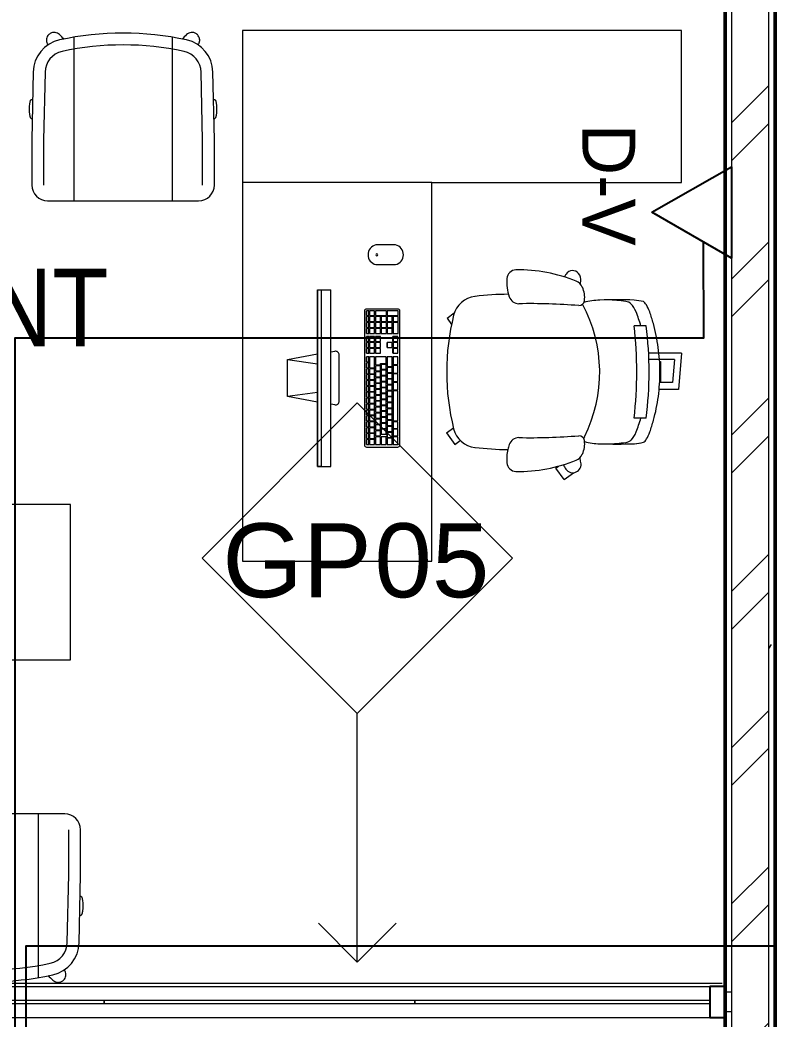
# Model space of a CAD drawing. Header units: millimetres. Extents: x -9358 to 257996, y -67499 to 9117.
# Drawn here: x 42789 to 45220, y -3568 to -352 of the extents above; entities that cross this region are included whole.
import ezdxf

# ---------------------------------------------------------------- set-up
doc = ezdxf.new("R2010")
doc.units = ezdxf.units.MM
doc.header["$LTSCALE"] = 1000
for name, color, linetype, lineweight in [('A-FRN', 8, 'Continuous', 9), ('A-GEN-MOD', 8, 'Continuous', 9), ('A-ROM-NAM', 8, 'Continuous', 9), ('A-TYP-WAL', 8, 'Continuous', 0), ('A-WAL-CLD', 8, 'Continuous', 9), ('A-WAL-CMU', 8, 'Continuous', 50), ('A-WAL-CRT-GLS', 8, 'Continuous', 9), ('A-WAL-CRT-GLS-1', 8, 'Continuous', 18), ('A-WAL-CRT-MLN', 8, 'Continuous', 9), ('A-WAL-CRT-MLN-1', 8, 'Continuous', 25), ('A-WAL-LOW-20', 8, 'Continuous', 18), ('A-WAL-PAT-1', 8, 'Continuous', 9)]:
    doc.layers.add(name, color=color, linetype=linetype, lineweight=lineweight)
doc.layers.add('CCTV', color=4, linetype='Continuous')
doc.layers.add('DATANET', color=4, linetype='Continuous')
doc.styles.add('Arial_1', font='arial.ttf', dxfattribs={"height": 238.125})
doc.styles.add('Arial_5', font='arial.ttf', dxfattribs={"width": 0.85, "height": 200})
pattern_1 = [(0, (0, 0), (812.8, 203.2), [33.528, -576.072, 33.528, -576.072, -3251.2]), (0, (0, 0), (812.8, 203.2), [-1219.2, 33.528, -1185.672, 33.528, -576.072, -1422.4]), (0, (0, 0), (812.8, 203.2), [-3048, 33.528, -372.872, 33.528, -982.472]), (120, (304.8, 101.6), (-582.3764, 602.30545), [33.528, -576.072, 33.528, -576.072, -3251.2]), (120, (304.8, 101.6), (-582.3764, 602.30545), [-1219.2, 33.528, -1185.672, 33.528, -576.072, -1422.4]), (120, (304.8, 101.6), (-582.3764, 602.30545), [-3048, 33.528, -372.872, 33.528, -982.472]), (240, (406.4, 508), (-230.4236, -805.50545), [33.528, -576.072, 33.528, -576.072, -3251.2]), (240, (406.4, 508), (-230.4236, -805.50545), [-1219.2, 33.528, -1185.672, 33.528, -576.072, -1422.4]), (240, (406.4, 508), (-230.4236, -805.50545), [-3048, 33.528, -372.872, 33.528, -982.472])]

# ---------------------------------------------------------------- blocks, each defined once
blk = doc.blocks.new('Wall Tag - 1_2_-62628-01-Ground Floor Plan')
at = {"layer": 'A-TYP-WAL'}
for p, q in [((-5, 0), (0, 5)), ((0, 5), (5, 0)), ((-5, 0), (0, -5)), ((0, -5), (5, 0))]:
    blk.add_line(p, q, dxfattribs=at)
blk = doc.blocks.new('D-V')
at = {"color": 3}
blk.add_lwpolyline([(1.2, 256.5), (146.9, 0), (-146.9, 0), (1.2, 256.5)], dxfattribs=at)
at = {"layer": 'CCTV', "color": 2}
blk.add_attdef('D-V', (-225.1, 246.5), '', height=170, dxfattribs=at)
blk = doc.blocks.new('Task chair 9554N35 - Task chair 9554N35-733048-01-Ground Floor Furniture Plan')
at = {"layer": 'A-FRN'}
for p, q in [((-59.9, 447.8), (56.2, 437.7)), ((-59.9, 447.8), (-59.9, 341.6)), ((-40.1, 424.9), (-40.1, 342.5)), ((-40.1, 424.9), (34.3, 418.4)), ((34.3, 418.4), (34.3, 377)), ((56.2, 437.7), (56.2, 375.4)), ((-33.2, 380), (34.3, 380)), ((-33.2, 377), (-33.2, 380)), ((-148.6, 333.2), (-148.6, 294.8)), ((148.6, 333.5), (148.6, 294.8)), ((208.7, 134.6), (213.5, 132.2)), ((346.3, 69.3), (324.3, 99.6)), ((346.3, 69.3), (309.5, 42.5)), ((309.5, 42.5), (303.3, 51.1)), ((-172.9, -306.8), (-189.9, -284.3)), ((196.3, -309), (180.3, -287)), ((196.3, -309), (233.1, -282.3)), ((233.1, -282.3), (220.5, -265)), ((-172.9, -306.8), (-153.2, -293.1))]:
    blk.add_line(p, q, dxfattribs=at)
for centre, radius, start, end in [((1, -773.4), 1116.7, 82.4068, 97.6988), ((1424.9, 239.6), 1657.1, 178.0847, 181.9153), ((18.2, -231.9), 573.4, 106.914, 111.6297), ((0, -988.3), 1291.7, 83.3947, 96.6053), ((-18.2, -231.9), 573.4, 68.3703, 73.086), ((-1424.9, 239.6), 1657.1, 358.0847, 1.9153), ((192.1, 200.6), 424.1, 170.8754, 178.7196), ((-202, 267.3), 24.7, 131.8566, 178.735), ((202, 267.3), 24.7, 1.265, 48.1434), ((-192.1, 200.6), 424.1, 1.2804, 9.1246), ((-5.9, 191.7), 225.5, 181.9153, 194.9895), ((1.2, -277.4), 461.4, 63.2725, 118.3184), ((5.9, 191.7), 225.5, 345.5179, 358.0847), ((-239, 54.3), 81.3, 83.0715, 114.7933), ((-231.5, 117.1), 18, 357.6261, 82.7084), ((223.3, 117.1), 18, 97.2916, 182.3739), ((230.8, 54.3), 81.3, 65.2067, 96.9285), ((157.4, -76.4), 485.9, 157.6228, 181.0987), ((-301, 96.7), 25.2, 129.5798, 236.5879), ((-296.1, 90.9), 32.8, 82.4202, 129.5798), ((-257.7, 94.4), 37, 114.5757, 157.5185), ((-304.4, 28.7), 95.5, 76.8701, 82.4202), ((1706.6, -39.8), 1926.5, 175.3495, 181.0799), ((-1714.8, -39.8), 1926.5, 358.9201, 4.6505), ((249.5, 94.4), 37, 22.4815, 65.4243), ((351.4, -138.5), 268.8, 102.9497, 106.1735), ((-165.6, -76.4), 485.9, 358.9013, 22.3772), ((297.3, 97.1), 27.1, 305.0503, 102.9497), ((-270.6, 142.7), 80.3, 236.5879, 244.0605), ((266.7, 140.7), 80.4, 293.4562, 305.0503), ((-298.4, -85.1), 30, 181.1693, 265.615), ((-253.5, -75.2), 34, 289.5716, 358.4217), ((245.3, -75.2), 34, 181.5783, 250.4284), ((290.2, -85.1), 30, 274.385, 358.8307), ((-289.7, 26.9), 142.3, 265.5931, 289.5716), ((875.8, -92.8), 1126, 180.8613, 186.3586), ((281.6, 26.9), 142.3, 250.4284, 257.1593), ((-875.8, -92.8), 1126, 353.6414, 359.0315), ((281.6, 26.9), 142.3, 257.1593, 274.4069), ((-163.7, -208.7), 80, 186.3586, 256.0584), ((163.7, -208.7), 80, 283.9417, 353.6414), ((0, 450.7), 759.4, 256.0584, 283.9417)]:
    blk.add_arc(centre, radius, start, end, dxfattribs=at)
for centre, major_axis, ratio, start_param, end_param in [((2833.6, 1083.6), (3058.7, 867.3), 0.246692, 3.007939, 3.042807), ((-182.4, 335.9), (44.1, 13.7), 0.260293, 1.734544, 2.951577), ((182.6, 337.1), (-43.9, 14.1), 0.248418, 3.3294, 4.551375), ((-2839.6, 1069.5), (-3064.8, 850.5), 0.246639, 3.238935, 3.272795), ((-2833.6, 1083.6), (-3058.7, 867.3), 0.246692, 3.240378, 3.275247), ((-178.1, 286.4), (48, 16.7), 0.376203, 1.755174, 2.42563), ((178.1, 286.7), (-48.1, 16.1), 0.383717, 3.814978, 4.524085)]:
    blk.add_ellipse(centre, major_axis=major_axis, ratio=ratio, start_param=start_param, end_param=end_param, dxfattribs=at)
blk.add_open_spline([(193.1, 345.6), (180.8, 349.8), (155.9, 357.6), (104.9, 369.7), (39.6, 378.5), (-39.7, 378.4), (-105, 369.4), (-155.9, 357.1), (-180.8, 349.3), (-193.1, 344.9)], degree=3, knots=[0, 0, 0, 0, 0.1, 0.2, 0.4, 0.6, 0.8, 0.9, 1, 1, 1, 1], dxfattribs=at)
blk = doc.blocks.new('table58 - table-1731877-01-Ground Floor Furniture Plan')
at = {"layer": 'A-FRN'}
for p, q in [((10129.1, -525.9), (9640.1, -525.9)), ((10129.1, -1940.2), (10129.1, -525.9)), ((9640.1, -1135.5), (9640.1, -1940.2)), ((9640.1, -1940.2), (10129.1, -1940.2))]:
    blk.add_line(p, q, dxfattribs=at)
blk = doc.blocks.new('2_Seat_computer_desk_11571 - 2_Seat_computer_desk_11571-749485-01-Ground Floor Furniture Plan')
at = {"layer": 'A-FRN'}
for p, q in [((552, 92.9), (570.4, 189.7)), ((570.4, 189.7), (689.3, 189.7)), ((583.7, 92.9), (570.4, 189.7)), ((689.3, 189.7), (676, 92.9)), ((689.3, 189.7), (707.7, 92.9)), ((345.4, 92.9), (345.4, 49.7)), ((914.3, 92.9), (345.4, 92.9)), ((345.4, 81.2), (345.4, 92.9)), ((345.4, 92.9), (914.3, 92.9)), ((914.3, 81.2), (345.4, 81.2)), ((914.3, 92.9), (914.3, 49.7)), ((914.3, 92.9), (914.3, 81.2)), ((345.4, 49.7), (914.3, 49.7)), ((543.6, 37.6), (545.7, 49.7)), ((714, 49.7), (716.1, 37.6)), ((556.1, 22.7), (703.6, 22.7)), ((416, -64.4), (432, -64.4)), ((416, -64.4), (416, -64.6)), ((432, -64.6), (416, -64.6)), ((416, -64.6), (416, -72.6)), ((416, -72.6), (432, -72.6)), ((416, -74.6), (432, -74.6)), ((416, -74.6), (416, -74.9)), ((432, -74.9), (416, -74.9)), ((416, -74.9), (416, -90.8)), ((416, -90.8), (432, -90.8)), ((416, -93.3), (441, -93.3)), ((416, -93.3), (416, -93.5)), ((441, -93.5), (416, -93.5)), ((416, -93.5), (416, -109.5)), ((432, -64.4), (432, -64.6)), ((432, -72.6), (432, -64.6)), ((432, -74.6), (432, -74.9)), ((432, -90.8), (432, -74.9)), ((435, -64.4), (451, -64.4)), ((435, -64.4), (435, -64.6)), ((451, -64.6), (435, -64.6)), ((435, -64.6), (435, -72.6)), ((435, -72.6), (451, -72.6)), ((435, -74.6), (451, -74.6)), ((435, -74.6), (435, -74.9)), ((451, -74.9), (435, -74.9)), ((435, -74.9), (435, -90.8)), ((435, -90.8), (451, -90.8)), ((441, -93.3), (441, -93.5)), ((441, -109.5), (441, -93.5)), ((444, -93.3), (460, -93.3)), ((444, -93.3), (444, -93.5)), ((460, -93.5), (444, -93.5)), ((444, -93.5), (444, -109.5)), ((451, -64.4), (451, -64.6)), ((451, -72.6), (451, -64.6)), ((451, -74.6), (451, -74.9)), ((451, -90.8), (451, -74.9)), ((454, -64.4), (470, -64.4)), ((454, -64.4), (454, -64.6)), ((470, -64.6), (454, -64.6)), ((454, -64.6), (454, -72.6)), ((454, -72.6), (470, -72.6)), ((454, -74.6), (470, -74.6)), ((454, -74.6), (454, -74.9)), ((470, -74.9), (454, -74.9)), ((454, -74.9), (454, -90.8)), ((454, -90.8), (470, -90.8)), ((460, -93.3), (460, -93.5)), ((460, -109.5), (460, -93.5)), ((463, -93.3), (479, -93.3)), ((463, -93.3), (463, -93.5)), ((479, -93.5), (463, -93.5)), ((463, -93.5), (463, -109.5)), ((470, -64.4), (470, -64.6)), ((470, -72.6), (470, -64.6)), ((470, -74.6), (470, -74.9)), ((470, -90.8), (470, -74.9)), ((473, -64.4), (489, -64.4)), ((473, -64.4), (473, -64.6)), ((489, -64.6), (473, -64.6)), ((473, -64.6), (473, -72.6)), ((473, -72.6), (489, -72.6)), ((473, -74.6), (489, -74.6)), ((473, -74.6), (473, -74.9)), ((489, -74.9), (473, -74.9)), ((473, -74.9), (473, -90.8)), ((473, -90.8), (489, -90.8)), ((479, -93.3), (479, -93.5)), ((479, -109.5), (479, -93.5)), ((482, -93.3), (498, -93.3)), ((482, -93.3), (482, -93.5)), ((498, -93.5), (482, -93.5)), ((482, -93.5), (482, -109.5)), ((489, -64.4), (489, -64.6)), ((489, -72.6), (489, -64.6)), ((489, -74.6), (489, -74.9)), ((489, -90.8), (489, -74.9)), ((492, -64.4), (508, -64.4)), ((492, -64.4), (492, -64.6)), ((508, -64.6), (492, -64.6)), ((492, -64.6), (492, -72.6)), ((492, -72.6), (508, -72.6)), ((492, -74.6), (508, -74.6)), ((492, -74.6), (492, -74.9)), ((508, -74.9), (492, -74.9)), ((492, -74.9), (492, -90.8)), ((492, -90.8), (508, -90.8)), ((498, -93.3), (498, -93.5)), ((498, -109.5), (498, -93.5)), ((501, -93.3), (517, -93.3)), ((501, -93.3), (501, -93.5)), ((517, -93.5), (501, -93.5)), ((501, -93.5), (501, -109.5)), ((508, -64.4), (508, -64.6)), ((508, -72.6), (508, -64.6)), ((508, -74.6), (508, -74.9)), ((508, -90.8), (508, -74.9)), ((511, -64.4), (527, -64.4)), ((511, -64.4), (511, -64.6)), ((527, -64.6), (511, -64.6)), ((511, -64.6), (511, -72.6)), ((511, -72.6), (527, -72.6)), ((511, -74.6), (527, -74.6)), ((511, -74.6), (511, -74.9)), ((527, -74.9), (511, -74.9)), ((511, -74.9), (511, -90.8)), ((511, -90.8), (527, -90.8)), ((517, -93.3), (517, -93.5)), ((517, -109.5), (517, -93.5)), ((520, -93.3), (536, -93.3)), ((520, -93.3), (520, -93.5)), ((536, -93.5), (520, -93.5)), ((520, -93.5), (520, -109.5)), ((527, -64.4), (527, -64.6)), ((527, -72.6), (527, -64.6)), ((527, -74.6), (527, -74.9)), ((527, -90.8), (527, -74.9)), ((530, -64.4), (546, -64.4)), ((530, -64.4), (530, -64.6)), ((546, -64.6), (530, -64.6)), ((530, -64.6), (530, -72.6)), ((530, -72.6), (546, -72.6)), ((530, -74.6), (546, -74.6)), ((530, -74.6), (530, -74.9)), ((546, -74.9), (530, -74.9)), ((530, -74.9), (530, -90.8)), ((530, -90.8), (546, -90.8)), ((536, -93.3), (536, -93.5)), ((536, -109.5), (536, -93.5)), ((539, -93.3), (555, -93.3)), ((539, -93.3), (539, -93.5)), ((555, -93.5), (539, -93.5)), ((539, -93.5), (539, -109.5)), ((546, -64.4), (546, -64.6)), ((546, -72.6), (546, -64.6)), ((546, -74.6), (546, -74.9)), ((546, -90.8), (546, -74.9)), ((549, -64.4), (565, -64.4)), ((549, -64.4), (549, -64.6)), ((565, -64.6), (549, -64.6)), ((549, -64.6), (549, -72.6)), ((549, -72.6), (565, -72.6)), ((549, -74.6), (565, -74.6)), ((549, -74.6), (549, -74.9)), ((565, -74.9), (549, -74.9)), ((549, -74.9), (549, -90.8)), ((549, -90.8), (565, -90.8)), ((555, -93.3), (555, -93.5)), ((555, -109.5), (555, -93.5)), ((558, -93.3), (574, -93.3)), ((558, -93.3), (558, -93.5)), ((574, -93.5), (558, -93.5)), ((558, -93.5), (558, -109.5)), ((565, -64.4), (565, -64.6)), ((565, -72.6), (565, -64.6)), ((565, -74.6), (565, -74.9)), ((565, -90.8), (565, -74.9)), ((568, -64.4), (584, -64.4)), ((568, -64.4), (568, -64.6)), ((584, -64.6), (568, -64.6)), ((568, -64.6), (568, -72.6)), ((568, -72.6), (584, -72.6)), ((568, -74.6), (584, -74.6)), ((568, -74.6), (568, -74.9)), ((584, -74.9), (568, -74.9)), ((568, -74.9), (568, -90.8)), ((568, -90.8), (584, -90.8)), ((574, -93.3), (574, -93.5)), ((574, -109.5), (574, -93.5)), ((577, -93.3), (593, -93.3)), ((577, -93.3), (577, -93.5)), ((593, -93.5), (577, -93.5)), ((577, -93.5), (577, -109.5)), ((584, -64.4), (584, -64.6)), ((584, -72.6), (584, -64.6)), ((584, -74.6), (584, -74.9)), ((584, -90.8), (584, -74.9)), ((587, -64.4), (603, -64.4)), ((587, -64.4), (587, -64.6)), ((603, -64.6), (587, -64.6)), ((587, -64.6), (587, -72.6)), ((587, -72.6), (603, -72.6)), ((587, -74.6), (603, -74.6)), ((587, -74.6), (587, -74.9)), ((603, -74.9), (587, -74.9)), ((587, -74.9), (587, -90.8)), ((587, -90.8), (603, -90.8)), ((593, -93.3), (593, -93.5)), ((593, -109.5), (593, -93.5)), ((596, -93.3), (612, -93.3)), ((596, -93.3), (596, -93.5)), ((612, -93.5), (596, -93.5)), ((596, -93.5), (596, -109.5)), ((603, -64.4), (603, -64.6)), ((603, -72.6), (603, -64.6)), ((603, -74.6), (603, -74.9)), ((603, -90.8), (603, -74.9)), ((606, -64.4), (622, -64.4)), ((606, -64.4), (606, -64.6)), ((622, -64.6), (606, -64.6)), ((606, -64.6), (606, -72.6)), ((606, -72.6), (622, -72.6)), ((606, -74.6), (622, -74.6)), ((606, -74.6), (606, -74.9)), ((622, -74.9), (606, -74.9)), ((606, -74.9), (606, -90.8)), ((606, -90.8), (622, -90.8)), ((612, -93.3), (612, -93.5)), ((612, -109.5), (612, -93.5)), ((615, -93.3), (631, -93.3)), ((615, -93.3), (615, -93.5)), ((631, -93.5), (615, -93.5)), ((615, -93.5), (615, -109.5)), ((622, -64.4), (622, -64.6)), ((622, -72.6), (622, -64.6)), ((622, -74.6), (622, -74.9)), ((622, -90.8), (622, -74.9)), ((625, -64.4), (641, -64.4)), ((625, -64.4), (625, -64.6)), ((641, -64.6), (625, -64.6)), ((625, -64.6), (625, -72.6)), ((625, -72.6), (641, -72.6)), ((625, -74.6), (641, -74.6)), ((625, -74.6), (625, -74.9)), ((641, -74.9), (625, -74.9)), ((625, -74.9), (625, -90.8)), ((625, -90.8), (641, -90.8)), ((631, -93.3), (631, -93.5)), ((631, -109.5), (631, -93.5)), ((634, -93.3), (650, -93.3)), ((634, -93.3), (634, -93.5)), ((650, -93.5), (634, -93.5)), ((634, -93.5), (634, -109.5)), ((641, -64.4), (641, -64.6)), ((641, -72.6), (641, -64.6)), ((641, -74.6), (641, -74.9)), ((641, -90.8), (641, -74.9)), ((644, -64.4), (660, -64.4)), ((644, -64.4), (644, -64.6)), ((660, -64.6), (644, -64.6)), ((644, -64.6), (644, -72.6)), ((644, -72.6), (660, -72.6)), ((644, -74.6), (660, -74.6)), ((644, -74.6), (644, -74.9)), ((660, -74.9), (644, -74.9)), ((644, -74.9), (644, -90.8)), ((644, -90.8), (660, -90.8)), ((650, -93.3), (650, -93.5)), ((650, -109.5), (650, -93.5)), ((653, -93.3), (669, -93.3)), ((653, -93.3), (653, -93.5)), ((669, -93.5), (653, -93.5)), ((653, -93.5), (653, -109.5)), ((660, -64.4), (660, -64.6)), ((660, -72.6), (660, -64.6)), ((660, -74.6), (660, -74.9)), ((660, -90.8), (660, -74.9)), ((663, -64.4), (679, -64.4)), ((663, -64.4), (663, -64.6)), ((679, -64.6), (663, -64.6)), ((663, -64.6), (663, -72.6)), ((663, -72.6), (679, -72.6)), ((663, -74.6), (698, -74.6)), ((663, -74.6), (663, -74.9)), ((698, -74.9), (663, -74.9)), ((663, -74.9), (663, -91.1)), ((663, -91.1), (698, -91.1)), ((669, -93.3), (669, -93.5)), ((669, -109.5), (669, -93.5)), ((672, -93.3), (698, -93.3)), ((672, -93.3), (672, -93.5)), ((698, -93.5), (672, -93.5)), ((672, -93.5), (672, -109.5)), ((679, -64.4), (679, -64.6)), ((679, -72.6), (679, -64.6)), ((682, -64.4), (698, -64.4)), ((682, -64.4), (682, -64.6)), ((698, -64.6), (682, -64.6)), ((682, -64.6), (682, -72.6)), ((682, -72.6), (698, -72.6)), ((698, -64.4), (698, -64.6)), ((698, -72.6), (698, -64.6)), ((698, -74.6), (698, -74.9)), ((698, -91.1), (698, -74.9)), ((698, -93.3), (698, -93.5)), ((698, -128.4), (698, -93.5)), ((709.5, -64.4), (725.5, -64.4)), ((709.5, -64.4), (709.5, -64.6)), ((725.5, -64.6), (709.5, -64.6)), ((709.5, -64.6), (709.5, -72.6)), ((709.5, -72.6), (725.5, -72.6)), ((709.5, -74.6), (725.5, -74.6)), ((709.5, -74.6), (709.5, -74.9)), ((725.5, -74.9), (709.5, -74.9)), ((709.5, -74.9), (709.5, -91.1)), ((709.5, -91.1), (725.5, -91.1)), ((709.5, -93.3), (725.5, -93.3)), ((709.5, -93.5), (709.5, -93.3)), ((709.5, -93.5), (709.5, -109.5)), ((725.5, -93.5), (709.5, -93.5)), ((725.5, -64.4), (725.5, -64.6)), ((725.5, -72.6), (725.5, -64.6)), ((725.5, -74.6), (725.5, -74.9)), ((725.5, -91.1), (725.5, -74.9)), ((725.5, -93.3), (725.5, -93.5)), ((725.5, -109.5), (725.5, -93.5)), ((728.5, -64.4), (744.5, -64.4)), ((728.5, -64.4), (728.5, -64.6)), ((744.5, -64.6), (728.5, -64.6)), ((728.5, -64.6), (728.5, -72.6)), ((728.5, -72.6), (744.5, -72.6)), ((728.5, -74.6), (744.5, -74.6)), ((728.5, -74.6), (728.5, -74.9)), ((744.5, -74.9), (728.5, -74.9)), ((728.5, -74.9), (728.5, -91.1)), ((728.5, -91.1), (744.5, -91.1)), ((728.5, -93.3), (744.5, -93.3)), ((728.5, -93.5), (728.5, -93.3)), ((728.5, -93.5), (728.5, -109.5)), ((744.5, -93.5), (728.5, -93.5)), ((744.5, -64.4), (744.5, -64.6)), ((744.5, -72.6), (744.5, -64.6)), ((744.5, -74.6), (744.5, -74.9)), ((744.5, -91.1), (744.5, -74.9)), ((744.5, -93.3), (744.5, -93.5)), ((744.5, -109.5), (744.5, -93.5)), ((747.5, -64.4), (763.5, -64.4)), ((747.5, -64.4), (747.5, -64.6)), ((763.5, -64.6), (747.5, -64.6)), ((747.5, -64.6), (747.5, -72.6)), ((747.5, -72.6), (763.5, -72.6)), ((747.5, -74.6), (763.5, -74.6)), ((747.5, -74.6), (747.5, -74.9)), ((763.5, -74.9), (747.5, -74.9)), ((747.5, -74.9), (747.5, -91.1)), ((747.5, -91.1), (763.5, -91.1)), ((747.5, -93.3), (763.5, -93.3)), ((747.5, -93.3), (747.5, -93.5)), ((763.5, -93.5), (747.5, -93.5)), ((747.5, -93.5), (747.5, -109.5)), ((763.5, -64.4), (763.5, -64.6)), ((763.5, -72.6), (763.5, -64.6)), ((763.5, -74.6), (763.5, -74.9)), ((763.5, -91.1), (763.5, -74.9)), ((763.5, -93.5), (763.5, -93.3)), ((763.5, -109.5), (763.5, -93.5)), ((773.8, -64.4), (789.8, -64.4)), ((773.8, -64.4), (773.8, -64.6)), ((789.8, -64.6), (773.8, -64.6)), ((773.8, -64.6), (773.8, -72.6)), ((773.8, -72.6), (789.8, -72.6)), ((773.8, -74.6), (789.8, -74.6)), ((773.8, -74.6), (773.8, -74.9)), ((789.8, -74.9), (773.8, -74.9)), ((773.8, -74.9), (773.8, -91.1)), ((773.8, -91.1), (789.8, -91.1)), ((773.8, -93.3), (789.8, -93.3)), ((773.8, -93.3), (773.8, -93.5)), ((789.8, -93.5), (773.8, -93.5)), ((773.8, -93.5), (773.8, -109.8)), ((789.8, -64.4), (789.8, -64.6)), ((789.8, -72.6), (789.8, -64.6)), ((789.8, -74.6), (789.8, -74.9)), ((789.8, -91.1), (789.8, -74.9)), ((789.8, -93.3), (789.8, -93.5)), ((789.8, -109.8), (789.8, -93.5)), ((792.8, -64.4), (808.8, -64.4)), ((792.8, -64.4), (792.8, -64.6)), ((808.8, -64.6), (792.8, -64.6)), ((792.8, -64.6), (792.8, -72.6)), ((792.8, -72.6), (808.8, -72.6)), ((792.8, -74.6), (808.8, -74.6)), ((792.8, -74.6), (792.8, -74.9)), ((808.8, -74.9), (792.8, -74.9)), ((792.8, -74.9), (792.8, -91.1)), ((792.8, -91.1), (808.8, -91.1)), ((792.8, -93.3), (808.8, -93.3)), ((792.8, -93.3), (792.8, -93.5)), ((808.8, -93.5), (792.8, -93.5)), ((792.8, -93.5), (792.8, -109.8)), ((808.8, -64.4), (808.8, -64.6)), ((808.8, -72.6), (808.8, -64.6)), ((808.8, -74.6), (808.8, -74.9)), ((808.8, -91.1), (808.8, -74.9)), ((808.8, -93.3), (808.8, -93.5)), ((808.8, -109.8), (808.8, -93.5)), ((811.8, -64.4), (827.8, -64.4)), ((811.8, -64.4), (811.8, -64.6)), ((827.8, -64.6), (811.8, -64.6)), ((811.8, -64.6), (811.8, -72.6)), ((811.8, -72.6), (827.8, -72.6)), ((811.8, -74.6), (827.8, -74.6)), ((811.8, -74.6), (811.8, -74.9)), ((827.8, -74.9), (811.8, -74.9)), ((811.8, -74.9), (811.8, -91.1)), ((811.8, -91.1), (827.8, -91.1)), ((811.8, -93.3), (827.8, -93.3)), ((811.8, -93.3), (811.8, -93.5)), ((827.8, -93.5), (811.8, -93.5)), ((811.8, -93.5), (811.8, -109.8)), ((827.8, -64.4), (827.8, -64.6)), ((827.8, -72.6), (827.8, -64.6)), ((827.8, -74.6), (827.8, -74.9)), ((827.8, -91.1), (827.8, -74.9)), ((827.8, -93.3), (827.8, -93.5)), ((827.8, -109.8), (827.8, -93.5)), ((830.8, -64.4), (846.8, -64.4)), ((830.8, -64.4), (830.8, -64.6)), ((846.8, -64.6), (830.8, -64.6)), ((830.8, -64.6), (830.8, -72.6)), ((830.8, -72.6), (846.8, -72.6)), ((830.8, -74.6), (846.8, -74.6)), ((830.8, -74.6), (830.8, -74.9)), ((846.8, -74.9), (830.8, -74.9)), ((830.8, -74.9), (830.8, -91.1)), ((830.8, -91.1), (846.8, -91.1)), ((830.8, -93.3), (846.8, -93.3)), ((830.8, -93.3), (830.8, -93.5)), ((846.8, -93.5), (830.8, -93.5)), ((830.8, -93.5), (830.8, -128.7)), ((846.8, -64.4), (846.8, -64.6)), ((846.8, -72.6), (846.8, -64.6)), ((846.8, -74.6), (846.8, -74.9)), ((846.8, -91.1), (846.8, -74.9)), ((846.8, -93.3), (846.8, -93.5)), ((846.8, -128.7), (846.8, -93.5)), ((416, -109.5), (441, -109.5)), ((416, -112.2), (441, -112.2)), ((416, -112.2), (416, -112.5)), ((441, -112.5), (416, -112.5)), ((416, -112.5), (416, -128.4)), ((416, -128.4), (441, -128.4)), ((441, -112.2), (441, -112.5)), ((441, -128.4), (441, -112.5)), ((444, -109.5), (460, -109.5)), ((449, -112.2), (465, -112.2)), ((449, -112.2), (449, -112.5)), ((465, -112.5), (449, -112.5)), ((449, -112.5), (449, -128.4)), ((449, -128.4), (465, -128.4)), ((463, -109.5), (479, -109.5)), ((465, -112.2), (465, -112.5)), ((465, -128.4), (465, -112.5)), ((468, -112.2), (484, -112.2)), ((468, -112.2), (468, -112.5)), ((484, -112.5), (468, -112.5)), ((468, -112.5), (468, -128.4)), ((468, -128.4), (484, -128.4)), ((482, -109.5), (498, -109.5)), ((484, -112.2), (484, -112.5)), ((484, -128.4), (484, -112.5)), ((487, -112.2), (503, -112.2)), ((487, -112.2), (487, -112.5)), ((503, -112.5), (487, -112.5)), ((487, -112.5), (487, -128.4)), ((487, -128.4), (503, -128.4)), ((501, -109.5), (517, -109.5)), ((503, -112.2), (503, -112.5)), ((503, -128.4), (503, -112.5)), ((506, -112.2), (522, -112.2)), ((506, -112.2), (506, -112.5)), ((522, -112.5), (506, -112.5)), ((506, -112.5), (506, -128.4)), ((506, -128.4), (522, -128.4)), ((520, -109.5), (536, -109.5)), ((522, -112.2), (522, -112.5)), ((522, -128.4), (522, -112.5)), ((525, -112.2), (541, -112.2)), ((525, -112.2), (525, -112.5)), ((541, -112.5), (525, -112.5)), ((525, -112.5), (525, -128.4)), ((525, -128.4), (541, -128.4)), ((539, -109.5), (555, -109.5)), ((541, -112.2), (541, -112.5)), ((541, -128.4), (541, -112.5)), ((544, -112.2), (560, -112.2)), ((544, -112.2), (544, -112.5)), ((560, -112.5), (544, -112.5)), ((544, -112.5), (544, -128.4)), ((544, -128.4), (560, -128.4)), ((558, -109.5), (574, -109.5)), ((560, -112.2), (560, -112.5)), ((560, -128.4), (560, -112.5)), ((563, -112.2), (579, -112.2)), ((563, -112.2), (563, -112.5)), ((579, -112.5), (563, -112.5)), ((563, -112.5), (563, -128.4)), ((563, -128.4), (579, -128.4)), ((577, -109.5), (593, -109.5)), ((579, -112.2), (579, -112.5)), ((579, -128.4), (579, -112.5)), ((582, -112.2), (598, -112.2)), ((582, -112.2), (582, -112.5)), ((598, -112.5), (582, -112.5)), ((582, -112.5), (582, -128.4)), ((582, -128.4), (598, -128.4)), ((596, -109.5), (612, -109.5)), ((598, -112.2), (598, -112.5)), ((598, -128.4), (598, -112.5)), ((601, -112.2), (617, -112.2)), ((601, -112.2), (601, -112.5)), ((617, -112.5), (601, -112.5)), ((601, -112.5), (601, -128.4)), ((601, -128.4), (617, -128.4)), ((615, -109.5), (631, -109.5)), ((617, -112.2), (617, -112.5)), ((617, -128.4), (617, -112.5)), ((620, -112.2), (636, -112.2)), ((620, -112.2), (620, -112.5)), ((636, -112.5), (620, -112.5)), ((620, -112.5), (620, -128.4)), ((620, -128.4), (636, -128.4)), ((634, -109.5), (650, -109.5)), ((636, -112.2), (636, -112.5)), ((636, -128.4), (636, -112.5)), ((639, -112.2), (655, -112.2)), ((639, -112.2), (639, -112.5)), ((655, -112.5), (639, -112.5)), ((639, -112.5), (639, -128.4)), ((639, -128.4), (655, -128.4)), ((653, -109.5), (669, -109.5)), ((655, -112.2), (655, -112.5)), ((655, -128.4), (655, -112.5)), ((658, -112.2), (674, -112.2)), ((658, -112.2), (658, -112.5)), ((674, -112.5), (658, -112.5)), ((658, -112.5), (658, -128.4)), ((658, -128.4), (674, -128.4)), ((672, -109.5), (677, -109.5)), ((674, -112.2), (674, -112.5)), ((674, -128.4), (674, -112.5)), ((677, -109.5), (677, -128.4)), ((677, -128.4), (698, -128.4)), ((709.5, -109.5), (725.5, -109.5)), ((728.5, -109.5), (744.5, -109.5)), ((747.5, -109.5), (763.5, -109.5)), ((773.8, -109.8), (789.8, -109.8)), ((773.8, -112.2), (789.8, -112.2)), ((773.8, -112.2), (773.8, -112.5)), ((789.8, -112.5), (773.8, -112.5)), ((773.8, -112.5), (773.8, -128.7)), ((789.8, -112.2), (789.8, -112.5)), ((789.8, -128.7), (789.8, -112.5)), ((792.8, -109.8), (808.8, -109.8)), ((792.8, -112.2), (808.8, -112.2)), ((792.8, -112.2), (792.8, -112.5)), ((808.8, -112.5), (792.8, -112.5)), ((792.8, -112.5), (792.8, -128.7)), ((808.8, -112.2), (808.8, -112.5)), ((808.8, -128.7), (808.8, -112.5)), ((811.8, -109.8), (827.8, -109.8)), ((811.8, -112.2), (827.8, -112.2)), ((811.8, -112.2), (811.8, -112.5)), ((827.8, -112.5), (811.8, -112.5)), ((811.8, -112.5), (811.8, -128.7)), ((827.8, -112.2), (827.8, -112.5)), ((827.8, -128.7), (827.8, -112.5)), ((416, -131.1), (436, -131.1)), ((416, -131.1), (416, -131.4)), ((436, -131.4), (416, -131.4)), ((416, -131.4), (416, -147.3)), ((416, -147.3), (436, -147.3)), ((416, -150), (441, -150)), ((416, -150), (416, -150.3)), ((441, -150.3), (416, -150.3)), ((416, -150.3), (416, -166.2)), ((436, -131.1), (436, -131.4)), ((436, -147.3), (436, -131.4)), ((439, -131.1), (455, -131.1)), ((439, -131.1), (439, -131.4)), ((455, -131.4), (439, -131.4)), ((439, -131.4), (439, -147.3)), ((439, -147.3), (455, -147.3)), ((441, -150), (441, -150.3)), ((441, -166.2), (441, -150.3)), ((444, -150), (465, -150)), ((444, -150), (444, -150.3)), ((465, -150.3), (444, -150.3)), ((444, -150.3), (444, -166.2)), ((455, -131.1), (455, -131.4)), ((455, -147.3), (455, -131.4)), ((458, -131.1), (474, -131.1)), ((458, -131.1), (458, -131.4)), ((474, -131.4), (458, -131.4)), ((458, -131.4), (458, -147.3)), ((458, -147.3), (474, -147.3)), ((465, -150), (465, -150.3)), ((465, -166.2), (465, -150.3)), ((468, -150), (489, -150)), ((468, -150), (468, -150.3)), ((489, -150.3), (468, -150.3)), ((468, -150.3), (468, -166.2)), ((474, -131.1), (474, -131.4)), ((474, -147.3), (474, -131.4)), ((477, -131.1), (493, -131.1)), ((477, -131.1), (477, -131.4)), ((493, -131.4), (477, -131.4)), ((477, -131.4), (477, -147.3)), ((477, -147.3), (493, -147.3)), ((489, -150), (489, -150.3)), ((489, -166.2), (489, -150.3)), ((492, -150), (589, -150)), ((492, -150), (492, -150.3)), ((589, -150.3), (492, -150.3)), ((492, -150.3), (492, -166.2)), ((493, -131.1), (493, -131.4)), ((493, -147.3), (493, -131.4)), ((496, -131.1), (512, -131.1)), ((496, -131.1), (496, -131.4)), ((512, -131.4), (496, -131.4)), ((496, -131.4), (496, -147.3)), ((496, -147.3), (512, -147.3)), ((512, -131.1), (512, -131.4)), ((512, -147.3), (512, -131.4)), ((515, -131.1), (531, -131.1)), ((515, -131.1), (515, -131.4)), ((531, -131.4), (515, -131.4)), ((515, -131.4), (515, -147.3)), ((515, -147.3), (531, -147.3)), ((531, -131.1), (531, -131.4)), ((531, -147.3), (531, -131.4)), ((534, -131.1), (550, -131.1)), ((534, -131.1), (534, -131.4)), ((550, -131.4), (534, -131.4)), ((534, -131.4), (534, -147.3)), ((534, -147.3), (550, -147.3)), ((550, -131.1), (550, -131.4)), ((550, -147.3), (550, -131.4)), ((553, -131.1), (569, -131.1)), ((553, -131.1), (553, -131.4)), ((569, -131.4), (553, -131.4)), ((553, -131.4), (553, -147.3)), ((553, -147.3), (569, -147.3)), ((569, -131.1), (569, -131.4)), ((569, -147.3), (569, -131.4)), ((572, -131.1), (588, -131.1)), ((572, -131.1), (572, -131.4)), ((588, -131.4), (572, -131.4)), ((572, -131.4), (572, -147.3)), ((572, -147.3), (588, -147.3)), ((588, -131.1), (588, -131.4)), ((588, -147.3), (588, -131.4)), ((589, -150), (589, -150.3)), ((589, -166.2), (589, -150.3)), ((591, -131.1), (607, -131.1)), ((591, -131.1), (591, -131.4)), ((607, -131.4), (591, -131.4)), ((591, -131.4), (591, -147.3)), ((591, -147.3), (607, -147.3)), ((592, -150), (616, -150)), ((592, -150), (592, -150.3)), ((616, -150.3), (592, -150.3)), ((592, -150.3), (592, -166.2)), ((607, -131.1), (607, -131.4)), ((607, -147.3), (607, -131.4)), ((610, -131.1), (626, -131.1)), ((610, -131.1), (610, -131.4)), ((626, -131.4), (610, -131.4)), ((610, -131.4), (610, -147.3)), ((610, -147.3), (626, -147.3)), ((616, -150), (616, -150.3)), ((616, -166.2), (616, -150.3)), ((619, -150), (643, -150)), ((619, -150), (619, -150.3)), ((643, -150.3), (619, -150.3)), ((619, -150.3), (619, -166.2)), ((626, -131.1), (626, -131.4)), ((626, -147.3), (626, -131.4)), ((629, -131.1), (645, -131.1)), ((629, -131.1), (629, -131.4)), ((645, -131.4), (629, -131.4)), ((629, -131.4), (629, -147.3)), ((629, -147.3), (645, -147.3)), ((643, -150), (643, -150.3)), ((643, -166.2), (643, -150.3)), ((645, -131.1), (645, -131.4)), ((645, -147.3), (645, -131.4)), ((646, -150), (670, -150)), ((646, -150), (646, -150.3)), ((670, -150.3), (646, -150.3)), ((646, -150.3), (646, -166.2)), ((648, -131.1), (664, -131.1)), ((648, -131.1), (648, -131.4)), ((664, -131.4), (648, -131.4)), ((648, -131.4), (648, -147.3)), ((648, -147.3), (664, -147.3)), ((664, -131.1), (664, -131.4)), ((664, -147.3), (664, -131.4)), ((667, -131.1), (698, -131.1)), ((667, -131.1), (667, -131.4)), ((698, -131.4), (667, -131.4)), ((667, -131.4), (667, -147.3)), ((667, -147.3), (698, -147.3)), ((670, -150), (670, -150.3)), ((670, -166.2), (670, -150.3)), ((673, -150), (698, -150)), ((673, -150), (673, -150.3)), ((698, -150.3), (673, -150.3)), ((673, -150.3), (673, -166.2)), ((698, -131.1), (698, -131.4)), ((698, -147.3), (698, -131.4)), ((698, -150), (698, -150.3)), ((698, -166.2), (698, -150.3)), ((709.5, -150), (725.5, -150)), ((709.5, -150.3), (709.5, -150)), ((709.5, -150.3), (709.5, -166.2)), ((725.5, -150.3), (709.5, -150.3)), ((725.5, -150), (725.5, -150.3)), ((725.5, -166.2), (725.5, -150.3)), ((728.5, -131.1), (744.5, -131.1)), ((728.5, -131.4), (728.5, -131.1)), ((728.5, -131.4), (728.5, -147.3)), ((744.5, -131.4), (728.5, -131.4)), ((728.5, -147.3), (744.5, -147.3)), ((728.5, -150), (744.5, -150)), ((728.5, -150.3), (728.5, -150)), ((728.5, -150.3), (728.5, -166.2)), ((744.5, -150.3), (728.5, -150.3)), ((744.5, -131.1), (744.5, -131.4)), ((744.5, -147.3), (744.5, -131.4)), ((744.5, -150), (744.5, -150.3)), ((744.5, -166.2), (744.5, -150.3)), ((747.5, -150), (763.5, -150)), ((747.5, -150), (747.5, -150.3)), ((763.5, -150.3), (747.5, -150.3)), ((747.5, -150.3), (747.5, -166.2)), ((763.5, -150.3), (763.5, -150)), ((763.5, -166.2), (763.5, -150.3)), ((773.8, -128.7), (789.8, -128.7)), ((773.8, -131.1), (789.8, -131.1)), ((773.8, -131.1), (773.8, -131.4)), ((789.8, -131.4), (773.8, -131.4)), ((773.8, -131.4), (773.8, -147.6)), ((773.8, -147.6), (789.8, -147.6)), ((773.8, -150), (808.8, -150)), ((773.8, -150), (773.8, -150.3)), ((808.8, -150.3), (773.8, -150.3)), ((773.8, -150.3), (773.8, -166.5)), ((789.8, -131.1), (789.8, -131.4)), ((789.8, -147.6), (789.8, -131.4)), ((792.8, -128.7), (808.8, -128.7)), ((792.8, -131.1), (808.8, -131.1)), ((792.8, -131.1), (792.8, -131.4)), ((808.8, -131.4), (792.8, -131.4)), ((792.8, -131.4), (792.8, -147.6)), ((792.8, -147.6), (808.8, -147.6)), ((808.8, -131.1), (808.8, -131.4)), ((808.8, -147.6), (808.8, -131.4)), ((808.8, -150), (808.8, -150.3)), ((808.8, -166.5), (808.8, -150.3)), ((811.8, -128.7), (827.8, -128.7)), ((811.8, -131.1), (827.8, -131.1)), ((811.8, -131.1), (811.8, -131.4)), ((827.8, -131.4), (811.8, -131.4)), ((811.8, -131.4), (811.8, -147.6)), ((811.8, -147.6), (827.8, -147.6)), ((811.8, -150), (827.8, -150)), ((811.8, -150), (811.8, -150.3)), ((827.8, -150.3), (811.8, -150.3)), ((811.8, -150.3), (811.8, -166.5)), ((827.8, -131.1), (827.8, -131.4)), ((827.8, -147.6), (827.8, -131.4)), ((827.8, -150), (827.8, -150.3)), ((827.8, -166.5), (827.8, -150.3)), ((830.8, -128.7), (846.8, -128.7)), ((830.8, -131.1), (846.8, -131.1)), ((830.8, -131.1), (830.8, -131.4)), ((846.8, -131.4), (830.8, -131.4)), ((830.8, -131.4), (830.8, -166.5)), ((846.8, -131.1), (846.8, -131.4)), ((846.8, -166.5), (846.8, -131.4)), ((416, -166.2), (441, -166.2)), ((444, -166.2), (465, -166.2)), ((468, -166.2), (489, -166.2)), ((492, -166.2), (589, -166.2)), ((592, -166.2), (616, -166.2)), ((619, -166.2), (643, -166.2)), ((646, -166.2), (670, -166.2)), ((673, -166.2), (698, -166.2)), ((709.5, -166.2), (725.5, -166.2)), ((728.5, -166.2), (744.5, -166.2)), ((747.5, -166.2), (763.5, -166.2)), ((773.8, -166.5), (808.8, -166.5)), ((811.8, -166.5), (827.8, -166.5)), ((830.8, -166.5), (846.8, -166.5))]:
    blk.add_line(p, q, dxfattribs=at)
for centre, radius, start, end in [((556.1, 35.4), 12.7, 170, 270), ((703.6, 35.4), 12.7, 270, 10), ((1026.7, -98.2), 3.16, 0, 180), ((1026.7, -98.2), 3.16, 180, 360)]:
    blk.add_arc(centre, radius, start, end, dxfattribs=at)
at = {"layer": 'A-GEN-MOD'}
for p, q in [((845.6, -58.4), (414, -58.4)), ((407.7, -64.7), (407.7, -165.9)), ((852, -165.9), (852, -64.7)), ((995, -95), (995, -158.5)), ((1058.5, -158.5), (1058.5, -95)), ((414, -172.2), (845.6, -172.2))]:
    blk.add_line(p, q, dxfattribs=at)
for centre, radius, start, end in [((414, -64.7), 6.35, 90, 180), ((845.6, -64.7), 6.35, 360, 90), ((1026.7, -102.2), 32.5, 12.6804, 167.3196), ((1026.7, -151.4), 32.5, 192.6804, 347.3196), ((414, -165.9), 6.35, 180, 270), ((845.6, -165.9), 6.35, 270, 360)]:
    blk.add_arc(centre, radius, start, end, dxfattribs=at)
blk = doc.blocks.new('Haworth_Worksurface_Reside-Rectangular2 - 60_ x 30_ 2-789986-01-Ground Floor Furniture Plan')
at = {"layer": 'A-FRN'}
for p, q in [((609.6, 304.8), (-609.6, 304.8)), ((-609.6, 304.8), (-609.6, -304.8)), ((609.6, -304.8), (609.6, 304.8)), ((-609.6, -304.8), (609.6, -304.8))]:
    blk.add_line(p, q, dxfattribs=at)
blk = doc.blocks.new('Scoop_Conference_Swivel_Chair_14893 - Scoop_Conference_Swivel_Chair_14893-746239-01-Ground Floor Furniture Plan')
at = {"layer": 'A-FRN'}
for p, q in [((243.1, 190.7), (-243.1, 190.7)), ((-158.6, -336.1), (-158.6, 190.7)), ((158.6, -336.1), (158.6, 190.7)), ((-293.9, 139.9), (-293.9, -5.1)), ((-255.8, 139.9), (-255.8, -4.7)), ((255.8, -4.7), (255.8, 139.9)), ((293.9, -5.1), (293.9, 139.9)), ((-293.9, -5.1), (-289.4, -224)), ((-255.8, -4.7), (-251.3, -223.2)), ((251.3, -223.2), (255.8, -4.7)), ((289.4, -224), (293.9, -5.1)), ((-292.5, -74.7), (-296, -74.7)), ((296, -74.7), (292.5, -74.7)), ((-296, -134.7), (-291.2, -134.7)), ((291.2, -134.7), (296, -134.7))]:
    blk.add_line(p, q, dxfattribs=at)
for centre, radius, start, end in [((-243.1, 139.9), 50.8, 90, 180), ((243.1, 139.9), 50.8, 0, 90), ((-181.4, -221.7), 108, 181.1926, 257.6483), ((-181.4, -221.7), 69.8, 181.1926, 257.6483), ((181.4, -221.7), 69.9, 282.3517, 358.8074), ((181.4, -221.7), 108, 282.3517, 358.8074), ((0, 606.8), 918, 257.6483, 282.3517), ((-221.9, -326.6), 24.9, 185.2328, 189), ((-221.9, -326.6), 24.9, 221.5152, 225), ((-221.9, -326.6), 24.9, 225, 228.4875), ((-221.9, -326.6), 24.9, 261, 264.7647), ((0, 606.8), 956.1, 257.6483, 282.3517)]:
    blk.add_arc(centre, radius, start, end, dxfattribs=at)
for points, knots in [([(-296, -134.7), (-296.5, -134.7), (-297.2, -133.8), (-298.3, -130.8), (-299, -127.8), (-299.8, -124.1), (-300.6, -118.4), (-301.3, -110), (-301.3, -99.3), (-300.6, -91), (-299.8, -85.2), (-299, -81.5), (-298.3, -78.5), (-297.2, -75.6), (-296.5, -74.7), (-296, -74.7)], [-1, -1, -1, -1, -0.888889, -0.833333, -0.777778, -0.722222, -0.666667, -0.555556, -0.444444, -0.333333, -0.277778, -0.222222, -0.166667, -0.111111, 0, 0, 0, 0]), ([(296, -74.7), (296.5, -74.7), (297.2, -75.6), (298.3, -78.5), (299, -81.5), (299.8, -85.2), (300.6, -91), (301.3, -99.3), (301.3, -110), (300.6, -118.4), (299.8, -124.1), (299, -127.8), (298.3, -130.8), (297.2, -133.8), (296.5, -134.7), (296, -134.7)], [-1, -1, -1, -1, -0.888889, -0.833333, -0.777778, -0.722222, -0.666667, -0.555556, -0.444444, -0.333333, -0.277778, -0.222222, -0.166667, -0.111111, 0, 0, 0, 0]), ([(-241.2, -310.9), (-242, -311.9), (-243.3, -313.8), (-244.9, -316.9), (-245.9, -320), (-246.6, -323.2), (-246.9, -327.5), (-246.1, -333.7), (-242.7, -341.1), (-236.4, -347.4), (-228.3, -351.1), (-219.5, -351.8), (-211.1, -349.5), (-206.3, -346.2), (-204.3, -344.2)], [-0.9668069, -0.9668069, -0.9668069, -0.9668069, -0.9166667, -0.875, -0.8333333, -0.7916667, -0.75, -0.6666667, -0.5555556, -0.4444444, -0.3333333, -0.2222222, -0.1111111, 0, 0, 0, 0]), ([(239.5, -344.2), (241.3, -342.3), (244.5, -337.9), (246.9, -330.3), (246.8, -322.4), (244.6, -315.8), (242.3, -312.2), (241.2, -310.9)], [-1, -1, -1, -1, -0.8, -0.6, -0.4, -0.2, -0.0666114, -0.0666114, -0.0666114, -0.0666114]), ([(204.3, -344.2), (206.3, -346.1), (210.8, -349.3), (219.8, -352), (230.2, -350.9), (236.8, -346.8), (239.5, -344.2)], [-1, -1, -1, -1, -0.785714, -0.571429, -0.285714, 0, 0, 0, 0])]:
    blk.add_open_spline(points, degree=3, knots=knots, dxfattribs=at)
for points in [[(-204.3, -344.2), (-199.5, -339.3), (-194.6, -334.4), (-189.8, -329.6)], [(189.8, -329.6), (194.6, -334.4), (199.5, -339.3), (204.3, -344.2)]]:
    blk.add_open_spline(points, degree=3, dxfattribs=at)
blk = doc.blocks.new('System Panel - Glazed Partition-2562002-01-Ground Floor Furniture Plan')
at = {"layer": 'A-WAL-CRT-GLS-1'}
for p, q in [((475, 5), (-475, 5)), ((-475, 5), (-475, -5)), ((475, -5), (475, 5)), ((-475, -5), (475, -5))]:
    blk.add_line(p, q, dxfattribs=at)
blk = doc.blocks.new('System Panel - Glazed Partition-2562003-01-Ground Floor Furniture Plan')
at = {"layer": 'A-WAL-CRT-GLS-1'}
for p, q in [((500, 5), (-500, 5)), ((-500, 5), (-500, -5)), ((500, -5), (500, 5)), ((-500, -5), (500, -5))]:
    blk.add_line(p, q, dxfattribs=at)
blk = doc.blocks.new('Rectangular Mullion - 100_50mm 2-2561998-01-Ground Floor Furniture Plan')
at = {"layer": 'A-WAL-CRT-MLN'}
for p, q in [((44060, -3315.2), (45010, -3315.2)), ((44060, -3415.2), (45010, -3415.2))]:
    blk.add_line(p, q, dxfattribs=at)
blk = doc.blocks.new('Rectangular Mullion - 100_50mm 2-2561999-01-Ground Floor Furniture Plan')
at = {"layer": 'A-WAL-CRT-MLN'}
for p, q in [((43060, -3315.2), (44060, -3315.2)), ((43060, -3415.2), (44060, -3415.2))]:
    blk.add_line(p, q, dxfattribs=at)
blk = doc.blocks.new('Rectangular Mullion - 100_50mm 2-2562009-01-Ground Floor Furniture Plan')
at = {"layer": 'A-WAL-CRT-MLN-1'}
for p, q in [((0, 50), (-50, 50)), ((-50, 50), (-50, -50)), ((0, -50), (0, 50)), ((-50, -50), (0, -50))]:
    blk.add_line(p, q, dxfattribs=at)
blk = doc.blocks.new('M_Room Tag_Small - M_Room Tag_Small-919701-01-Ground Floor Furniture Plan')
at = {"layer": 'A-ROM-NAM'}
for p, q in [((9, 2.5), (-9, 2.5)), ((-9, 2.5), (-9, -2.5)), ((9, -2.5), (9, 2.5)), ((-9, -2.5), (9, -2.5))]:
    blk.add_line(p, q, dxfattribs=at)
blk = doc.blocks.new('G')
at = {"layer": 'A-WAL-PAT-1'}
h = blk.add_hatch(dxfattribs=at)
h.set_pattern_fill('FP_2', color=256, style=0, pattern_type=2)
h.set_pattern_definition(pattern_1)
h.paths.add_polyline_path([(45080, -7940), (45080, -4580), (45140, -4580), (45140, -4560), (45060, -4560), (45060, -7940)], flags=0)
h.paths.add_polyline_path([(45060, -3560), (45140, -3560), (45140, -3540), (45080, -3540), (45080, -3397.2), (45060, -3397.2)], flags=0)
h.paths.add_polyline_path([(45080, -3333.2), (45080, -150), (45060, -150), (45060, -3333.2)], flags=0)
h = blk.add_hatch(dxfattribs=at)
h.set_pattern_fill('FP_1', color=256, style=0, pattern_type=2)
h.set_pattern_definition([(45, (0, 0), (-251.4472, 251.4472), []), (45, (0, 381), (-251.4472, 251.4472), [])])
h.paths.add_polyline_path([(45200, -7960), (45200, -4560), (45140, -4560), (45140, -4580), (45080, -4580), (45080, -7960), (45140, -7960)], flags=0)
h.paths.add_polyline_path([(45200, -3560), (45200, -150), (45080, -150), (45080, -3540), (45140, -3540), (45140, -3560)], flags=0)
h = blk.add_hatch(dxfattribs=at)
h.set_pattern_fill('FP_2', color=256, style=0, pattern_type=2)
h.set_pattern_definition(pattern_1)
h.paths.add_polyline_path([(45220, -7940), (45220, -4760), (45200, -4760), (45200, -7940)], flags=0)
h.paths.add_polyline_path([(45220, -4640), (45220, -4560), (45200, -4560), (45200, -4640)], flags=0)
h.paths.add_polyline_path([(45200, -3560), (45220, -3560), (45220, -150), (45200, -150), (45200, -2522.4)], flags=0)
at = {"layer": 'A-WAL-CLD'}
for p, q in [((45080, -150), (45080, -3540)), ((45200, -3560), (45200, -150)), ((45080, -3333.2), (45060, -3333.2)), ((45080, -3397.2), (45060, -3397.2))]:
    blk.add_line(p, q, dxfattribs=at)
at = {"layer": 'A-WAL-CMU'}
for p, q in [((45060, -150), (45060, -3560)), ((45220, -3560), (45220, -150))]:
    blk.add_line(p, q, dxfattribs=at)
at = {"layer": 'A-WAL-LOW-20'}
blk.add_line((40940, -3305.2), (45050, -3305.2), dxfattribs=at)
at = {"layer": 'A-FRN'}
for name, p, rotation in [('Scoop_Conference_Swivel_Chair_14893 - Scoop_Conference_Swivel_Chair_14893-746239-01-Ground Floor Furniture Plan', (43120.8, -595.7), 180.0000349317603), ('table58 - table-1731877-01-Ground Floor Furniture Plan', (42979.1, -10367.7), 89.99999999999984), ('Haworth_Worksurface_Reside-Rectangular2 - 60_ x 30_ 2-789986-01-Ground Floor Furniture Plan', (43809.8, -1337.2), 269.9999999999598), ('2_Seat_computer_desk_11571 - 2_Seat_computer_desk_11571-749485-01-Ground Floor Furniture Plan', (43839.8, -1986.8), 90.0000000000396), ('Task chair 9554N35 - Task chair 9554N35-733048-01-Ground Floor Furniture Plan', (44471.5, -1337.2), 269.9999999999594), ('Scoop_Conference_Swivel_Chair_14893 - Scoop_Conference_Swivel_Chair_14893-746239-01-Ground Floor Furniture Plan', (42690, -2950.7), 3.4931760347e-05)]:
    blk.add_blockref(name, p, dxfattribs=dict(at, rotation=rotation))
at = {"layer": 'A-ROM-NAM', "xscale": 99.99999999999991, "yscale": 99.99999999999991, "zscale": 99.99999999999991}
blk.add_blockref('M_Room Tag_Small - M_Room Tag_Small-919701-01-Ground Floor Furniture Plan', (42051.9, -2013.8), dxfattribs=at)
at = {"layer": 'A-WAL-CRT-GLS', "rotation": 180}
for name, p in [('System Panel - Glazed Partition-2562003-01-Ground Floor Furniture Plan', (42560, -3365.2)), ('System Panel - Glazed Partition-2562003-01-Ground Floor Furniture Plan', (43560, -3365.2)), ('System Panel - Glazed Partition-2562002-01-Ground Floor Furniture Plan', (44535, -3365.2))]:
    blk.add_blockref(name, p, dxfattribs=at)
at = {"layer": 'A-WAL-CRT-MLN'}
for name, p in [('Rectangular Mullion - 100_50mm 2-2561999-01-Ground Floor Furniture Plan', (-1000, 0)), ('Rectangular Mullion - 100_50mm 2-2561999-01-Ground Floor Furniture Plan', (0, 0)), ('Rectangular Mullion - 100_50mm 2-2561998-01-Ground Floor Furniture Plan', (0, 0)), ('Rectangular Mullion - 100_50mm 2-2562009-01-Ground Floor Furniture Plan', (45060, -3365.2))]:
    blk.add_blockref(name, p, dxfattribs=at)
at = {"layer": 'A-ROM-NAM', "insert": (40946.4, -1005.2), "char_height": 250, "width": 2712.91, "attachment_point": 1, "style": 'Arial_5'}
blk.add_mtext('MANAGEMENT', dxfattribs=at)

msp = doc.modelspace()

# ---------------------------------------------------------------- block references
msp.add_blockref('G', (0, -148.1))

# ---------------------------------------------------------------- next in the draw order: linework, layer by layer
at = {"layer": 'A-TYP-WAL'}
for q in [(43875, -2585), (43750, -3260), (44000, -3260)]:
    msp.add_line((43875, -3385), q, dxfattribs=at)
at = {"layer": 'DATANET', "color": 3}
msp.add_lwpolyline([(42773.7, -4938.1), (42773.7, -1375.1), (44991, -1375.1), (44989.3, -1066.9)], dxfattribs=at)
at = {"layer": 'DATANET', "color": 3, "ltscale": 0.05}
msp.add_lwpolyline([(45220, -3334.1), (42808, -3334.1), (42808, -4938.1)], dxfattribs=at)

# ---------------------------------------------------------------- next in the draw order: block references
at = {"layer": 'A-TYP-WAL', "xscale": 99.99999999999991, "yscale": 99.99999999999991, "zscale": 99.99999999999991}
msp.add_blockref('Wall Tag - 1_2_-62628-01-Ground Floor Plan', (43875, -2085), dxfattribs=at)
at = {"layer": 'DATANET', "color": 3}
ref = msp.add_blockref('D-V', (45080, -972.3), dxfattribs=dict(at, rotation=89.99999999999999))
ref.add_attrib('D-V', 'D-V', (44600, -687.3), dxfattribs={"layer": 'CCTV', "color": 3, "height": 170, "rotation": 270})

# ---------------------------------------------------------------- next in the draw order: texts
at = {"layer": 'A-TYP-WAL', "char_height": 238.12, "attachment_point": 1, "style": 'Arial_1'}
for s, insert, width in [('GP', (43440.7, -1972.6), 593.249), ('05', (43930.2, -1972.6), 448.945)]:
    msp.add_mtext(s, dxfattribs=dict(at, insert=insert, width=width))

doc.saveas('drawing.dxf')
